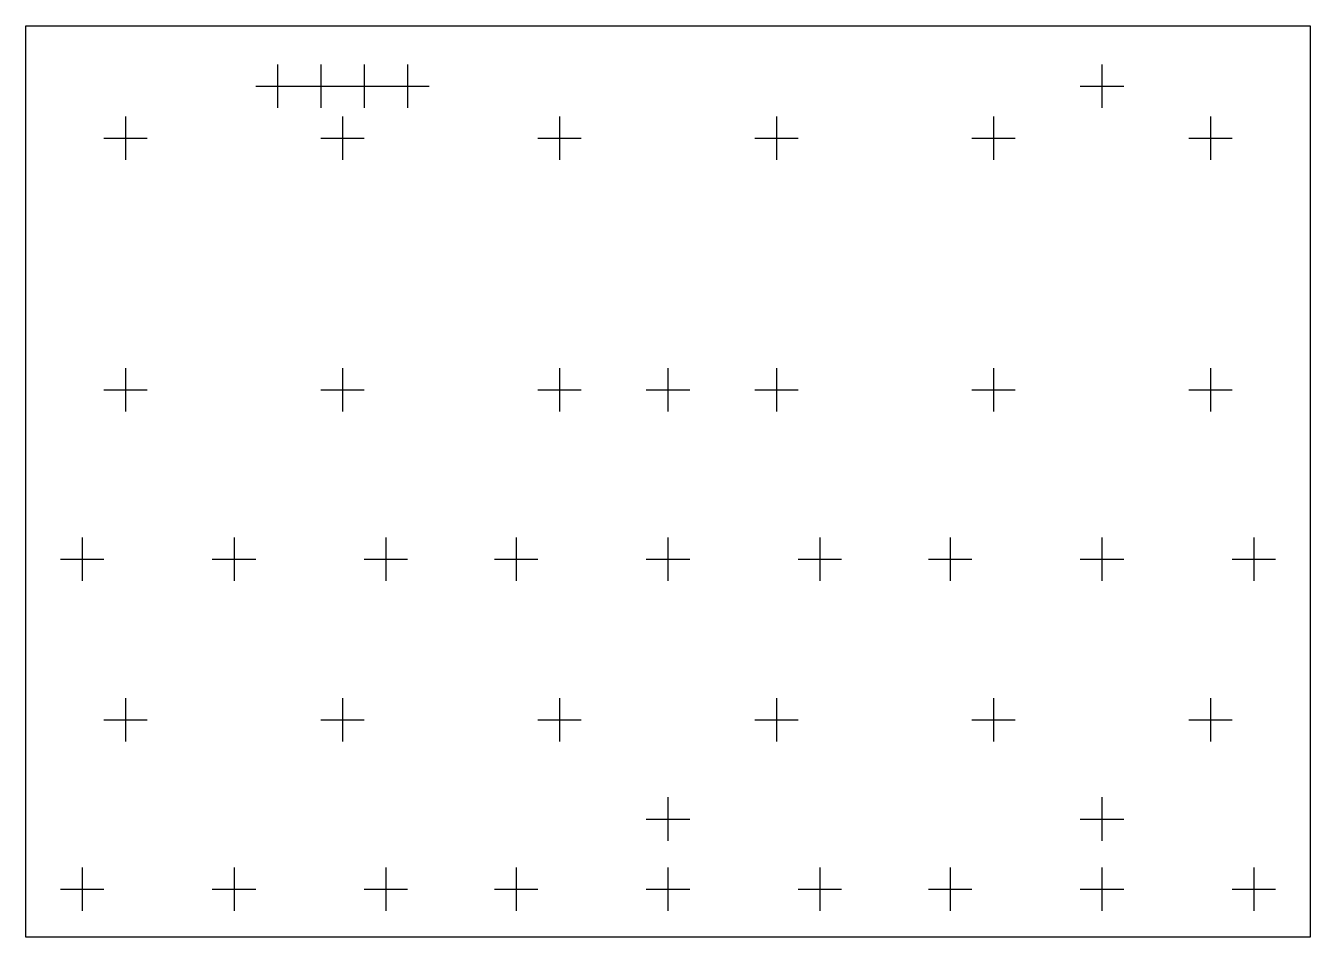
# Model space of a CAD drawing. Extents: x 0 to 148, y 0 to 105.
import ezdxf

# ---------------------------------------------------------------- set-up
doc = ezdxf.new("R2010")
doc.units = 0
doc.layers.get('0').update_dxf_attribs({"linetype": 'CONTINUOUS'})

msp = doc.modelspace()

# ---------------------------------------------------------------- linework, layer by layer
at = {"color": 7}
msp.add_lwpolyline([(0.132292, 105.132293), (148.132292, 105.132293), (148.132292, 0.132289), (0.132292, 0.132289)], close=True, dxfattribs=at)
for points in [[(29.132281, 100.662206), (29.132281, 95.662205), (29.132281, 95.662205), (29.132281, 95.662205)], [(34.132282, 100.662206), (34.132282, 95.662205), (34.132282, 95.662205), (34.132282, 95.662205)], [(39.132282, 100.662206), (39.132282, 95.662205), (39.132282, 95.662205), (39.132282, 95.662205)], [(44.13228, 100.662206), (44.13228, 95.662205), (44.13228, 95.662205), (44.13228, 95.662205)], [(124.132282, 100.662206), (124.132282, 95.662205), (124.132282, 95.662205), (124.132282, 95.662205)], [(26.632281, 98.162205), (31.632282, 98.162205), (31.632282, 98.162205), (31.632282, 98.162205)], [(31.632282, 98.162205), (36.632282, 98.162205), (36.632282, 98.162205), (36.632282, 98.162205)], [(36.632282, 98.162205), (41.632283, 98.162205), (41.632283, 98.162205), (41.632283, 98.162205)], [(41.632283, 98.162205), (46.632283, 98.162205), (46.632283, 98.162205), (46.632283, 98.162205)], [(121.632281, 98.162205), (126.632282, 98.162205), (126.632282, 98.162205), (126.632282, 98.162205)], [(11.632282, 94.681416), (11.632282, 89.681415), (11.632282, 89.681415), (11.632282, 89.681415)], [(36.632282, 94.681416), (36.632282, 89.681415), (36.632282, 89.681415), (36.632282, 89.681415)], [(61.632282, 94.681416), (61.632282, 89.681415), (61.632282, 89.681415), (61.632282, 89.681415)], [(86.632283, 94.681416), (86.632283, 89.681415), (86.632283, 89.681415), (86.632283, 89.681415)], [(111.63228, 94.681416), (111.63228, 89.681415), (111.63228, 89.681415), (111.63228, 89.681415)], [(136.632281, 94.681416), (136.632281, 89.681415), (136.632281, 89.681415), (136.632281, 89.681415)], [(9.132282, 92.181415), (14.132283, 92.181415), (14.132283, 92.181415), (14.132283, 92.181415)], [(34.132282, 92.181415), (39.132282, 92.181415), (39.132282, 92.181415), (39.132282, 92.181415)], [(59.132282, 92.181415), (64.132283, 92.181415), (64.132283, 92.181415), (64.132283, 92.181415)], [(84.132282, 92.181415), (89.132283, 92.181415), (89.132283, 92.181415), (89.132283, 92.181415)], [(109.132283, 92.181415), (114.132283, 92.181415), (114.132283, 92.181415), (114.132283, 92.181415)], [(134.13228, 92.181415), (139.132284, 92.181415), (139.132284, 92.181415), (139.132284, 92.181415)], [(11.632282, 65.681405), (11.632282, 60.681404), (11.632282, 60.681404), (11.632282, 60.681404)], [(36.632272, 65.681405), (36.632272, 60.681404), (36.632272, 60.681404), (36.632272, 60.681404)], [(61.632272, 65.681405), (61.632272, 60.681404), (61.632272, 60.681404), (61.632272, 60.681404)], [(74.132281, 65.681405), (74.132281, 60.681404), (74.132281, 60.681404), (74.132281, 60.681404)], [(86.632283, 65.681405), (86.632283, 60.681404), (86.632283, 60.681404), (86.632283, 60.681404)], [(111.63228, 65.681405), (111.63228, 60.681404), (111.63228, 60.681404), (111.63228, 60.681404)], [(136.632281, 65.681405), (136.632281, 60.681404), (136.632281, 60.681404), (136.632281, 60.681404)], [(9.132282, 63.181405), (14.132283, 63.181405), (14.132283, 63.181405), (14.132283, 63.181405)], [(34.132271, 63.181405), (39.132272, 63.181405), (39.132272, 63.181405), (39.132272, 63.181405)], [(59.132272, 63.181405), (64.132272, 63.181405), (64.132272, 63.181405), (64.132272, 63.181405)], [(71.632281, 63.181405), (76.632282, 63.181405), (76.632282, 63.181405), (76.632282, 63.181405)], [(84.132282, 63.181405), (89.132283, 63.181405), (89.132283, 63.181405), (89.132283, 63.181405)], [(109.132283, 63.181405), (114.132283, 63.181405), (114.132283, 63.181405), (114.132283, 63.181405)], [(134.13228, 63.181405), (139.132284, 63.181405), (139.132284, 63.181405), (139.132284, 63.181405)], [(6.632272, 46.185775), (6.632272, 41.185775), (6.632272, 41.185775), (6.632272, 41.185775)], [(24.132272, 46.185775), (24.132272, 41.185775), (24.132272, 41.185775), (24.132272, 41.185775)], [(41.632272, 46.185775), (41.632272, 41.185775), (41.632272, 41.185775), (41.632272, 41.185775)], [(56.632271, 46.185775), (56.632271, 41.185775), (56.632271, 41.185775), (56.632271, 41.185775)], [(74.132281, 46.185775), (74.132281, 41.185775), (74.132281, 41.185775), (74.132281, 41.185775)], [(91.632281, 46.185775), (91.632281, 41.185775), (91.632281, 41.185775), (91.632281, 41.185775)], [(106.632282, 46.185775), (106.632282, 41.185775), (106.632282, 41.185775), (106.632282, 41.185775)], [(124.132282, 46.185775), (124.132282, 41.185775), (124.132282, 41.185775), (124.132282, 41.185775)], [(141.632281, 46.185775), (141.632281, 41.185775), (141.632281, 41.185775), (141.632281, 41.185775)], [(4.132272, 43.685775), (9.132273, 43.685775), (9.132273, 43.685775), (9.132273, 43.685775)], [(21.632272, 43.685775), (26.632273, 43.685775), (26.632273, 43.685775), (26.632273, 43.685775)], [(39.132272, 43.685775), (44.132272, 43.685775), (44.132272, 43.685775), (44.132272, 43.685775)], [(54.132271, 43.685775), (59.132272, 43.685775), (59.132272, 43.685775), (59.132272, 43.685775)], [(71.632281, 43.685775), (76.632282, 43.685775), (76.632282, 43.685775), (76.632282, 43.685775)], [(89.13228, 43.685775), (94.132284, 43.685775), (94.132284, 43.685775), (94.132284, 43.685775)], [(104.132282, 43.685775), (109.132283, 43.685775), (109.132283, 43.685775), (109.132283, 43.685775)], [(121.632281, 43.685775), (126.632282, 43.685775), (126.632282, 43.685775), (126.632282, 43.685775)], [(139.132281, 43.685775), (144.132281, 43.685775), (144.132281, 43.685775), (144.132281, 43.685775)], [(11.632282, 27.681394), (11.632282, 22.681404), (11.632282, 22.681404), (11.632282, 22.681404)], [(36.632282, 27.681394), (36.632282, 22.681404), (36.632282, 22.681404), (36.632282, 22.681404)], [(61.632282, 27.681394), (61.632282, 22.681404), (61.632282, 22.681404), (61.632282, 22.681404)], [(86.632283, 27.681394), (86.632283, 22.681404), (86.632283, 22.681404), (86.632283, 22.681404)], [(111.63228, 27.681394), (111.63228, 22.681404), (111.63228, 22.681404), (111.63228, 22.681404)], [(136.632281, 27.681394), (136.632281, 22.681404), (136.632281, 22.681404), (136.632281, 22.681404)], [(9.132282, 25.181399), (14.132283, 25.181399), (14.132283, 25.181399), (14.132283, 25.181399)], [(34.132282, 25.181399), (39.132282, 25.181399), (39.132282, 25.181399), (39.132282, 25.181399)], [(59.132282, 25.181399), (64.132283, 25.181399), (64.132283, 25.181399), (64.132283, 25.181399)], [(84.132282, 25.181399), (89.132283, 25.181399), (89.132283, 25.181399), (89.132283, 25.181399)], [(109.132283, 25.181399), (114.132283, 25.181399), (114.132283, 25.181399), (114.132283, 25.181399)], [(134.13228, 25.181399), (139.132284, 25.181399), (139.132284, 25.181399), (139.132284, 25.181399)], [(74.132281, 16.257585), (74.132281, 11.257595), (74.132281, 11.257595), (74.132281, 11.257595)], [(124.132282, 16.257585), (124.132282, 11.257595), (124.132282, 11.257595), (124.132282, 11.257595)], [(71.632281, 13.75759), (76.632282, 13.75759), (76.632282, 13.75759), (76.632282, 13.75759)], [(121.632281, 13.75759), (126.632282, 13.75759), (126.632282, 13.75759), (126.632282, 13.75759)], [(6.632272, 8.185782), (6.632272, 3.185766), (6.632272, 3.185766), (6.632272, 3.185766)], [(24.132272, 8.185782), (24.132272, 3.185766), (24.132272, 3.185766), (24.132272, 3.185766)], [(41.632272, 8.185782), (41.632272, 3.185766), (41.632272, 3.185766), (41.632272, 3.185766)], [(56.632271, 8.185782), (56.632271, 3.185766), (56.632271, 3.185766), (56.632271, 3.185766)], [(74.132281, 8.185782), (74.132281, 3.185766), (74.132281, 3.185766), (74.132281, 3.185766)], [(91.632281, 8.185782), (91.632281, 3.185766), (91.632281, 3.185766), (91.632281, 3.185766)], [(106.632282, 8.185782), (106.632282, 3.185766), (106.632282, 3.185766), (106.632282, 3.185766)], [(124.132282, 8.185782), (124.132282, 3.185766), (124.132282, 3.185766), (124.132282, 3.185766)], [(141.632281, 8.185782), (141.632281, 3.185766), (141.632281, 3.185766), (141.632281, 3.185766)], [(4.132272, 5.685761), (9.132273, 5.685761), (9.132273, 5.685761), (9.132273, 5.685761)], [(21.632272, 5.685761), (26.632273, 5.685761), (26.632273, 5.685761), (26.632273, 5.685761)], [(39.132272, 5.685761), (44.132272, 5.685761), (44.132272, 5.685761), (44.132272, 5.685761)], [(54.132271, 5.685761), (59.132272, 5.685761), (59.132272, 5.685761), (59.132272, 5.685761)], [(71.632281, 5.685761), (76.632282, 5.685761), (76.632282, 5.685761), (76.632282, 5.685761)], [(89.13228, 5.685761), (94.132284, 5.685761), (94.132284, 5.685761), (94.132284, 5.685761)], [(104.132282, 5.685761), (109.132283, 5.685761), (109.132283, 5.685761), (109.132283, 5.685761)], [(121.632281, 5.685761), (126.632282, 5.685761), (126.632282, 5.685761), (126.632282, 5.685761)], [(139.132281, 5.685761), (144.132281, 5.685761), (144.132281, 5.685761), (144.132281, 5.685761)]]:
    msp.add_open_spline(points, degree=3, dxfattribs=at)

doc.saveas('drawing.dxf')
